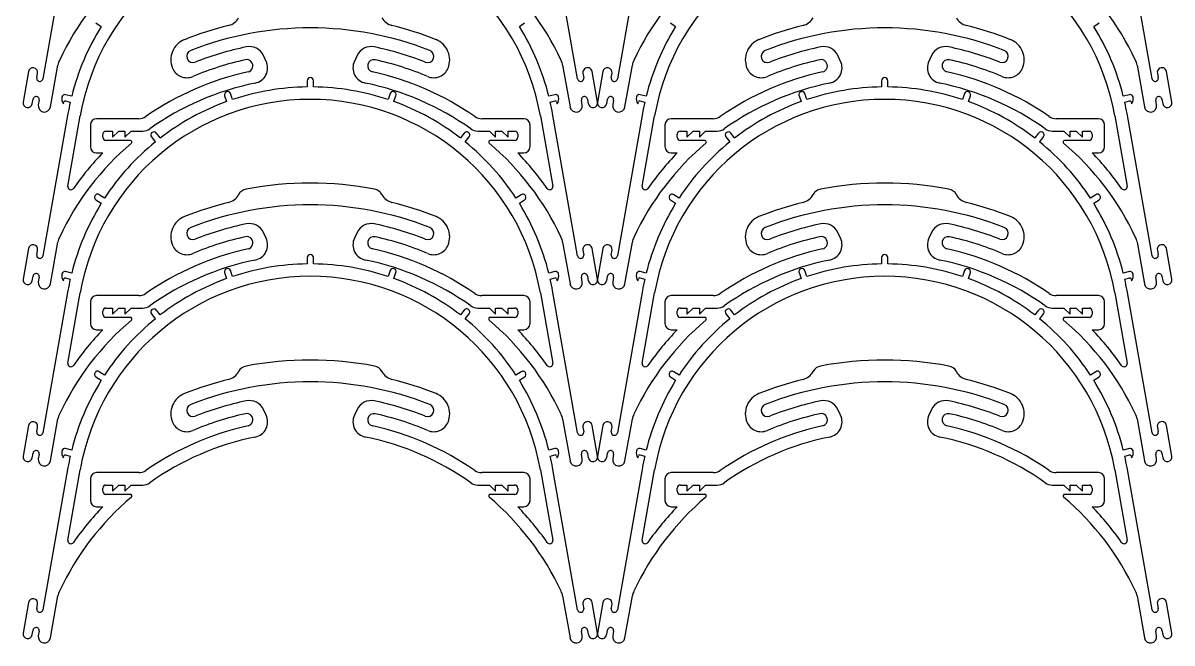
# Model space of a CAD drawing. Header units: millimetres. Extents: x 5 to 375, y 5 to 871.
# Drawn here: x 5.1 to 375.3, y 5.3 to 205 of the extents above; entities that cross this region are included whole.
import ezdxf

# ---------------------------------------------------------------- set-up
doc = ezdxf.new("R2010")
doc.units = ezdxf.units.MM
doc.header["$MEASUREMENT"] = 0

msp = doc.modelspace()

# ---------------------------------------------------------------- linework, layer by layer
at = {"color": 1}
for p, q in [((19.61, 232.85), (11.53, 187.06)), ((183.79, 187.06), (175.71, 232.85)), ((204.66, 232.85), (196.58, 187.06)), ((368.84, 187.06), (360.76, 232.85)), ((28.62, 205.04), (30.31, 203.96)), ((165.01, 203.96), (166.7, 205.04)), ((213.67, 205.04), (215.36, 203.96)), ((350.06, 203.96), (351.75, 205.04)), ((83.45, 192.69), (82.58, 194.55)), ((112.73, 194.55), (111.87, 192.69)), ((268.5, 192.69), (267.63, 194.55)), ((297.78, 194.55), (296.92, 192.69)), ((6.87, 189.4), (5.13, 179.55)), ((9.56, 187.4), (9.82, 188.88)), ((13.99, 177.99), (16.38, 191.5)), ((178.94, 191.5), (181.33, 177.99)), ((185.5, 188.88), (185.76, 187.4)), ((190.19, 179.55), (188.45, 189.4)), ((191.92, 189.4), (190.18, 179.55)), ((194.61, 187.4), (194.87, 188.88)), ((199.04, 177.99), (201.43, 191.5)), ((363.99, 191.5), (366.38, 177.99)), ((370.55, 188.88), (370.81, 187.4)), ((375.24, 179.55), (373.5, 189.4)), ((96.66, 186.46), (96.66, 184.45)), ((98.66, 184.45), (98.66, 186.46)), ((281.71, 186.46), (281.71, 184.45)), ((283.71, 184.45), (283.71, 186.46)), ((20.8, 181.49), (18.85, 181.95)), ((70.05, 181.63), (70.71, 179.73)), ((72.6, 180.39), (71.94, 182.29)), ((123.38, 182.29), (122.72, 180.39)), ((124.61, 179.73), (125.27, 181.63)), ((176.47, 181.95), (174.52, 181.49)), ((205.85, 181.49), (203.9, 181.95)), ((255.1, 181.63), (255.76, 179.73)), ((257.65, 180.39), (256.99, 182.29)), ((308.43, 182.29), (307.77, 180.39)), ((309.66, 179.73), (310.32, 181.63)), ((361.52, 181.95), (359.57, 181.49)), ((8.09, 179.03), (8.35, 180.51)), ((10.32, 180.16), (10.05, 178.69)), ((18.16, 179.03), (18.3, 179.64)), ((18.75, 179.92), (20.34, 179.54)), ((174.98, 179.54), (176.57, 179.92)), ((177.02, 179.64), (177.16, 179.03)), ((185.26, 178.69), (185, 180.16)), ((186.97, 180.51), (187.23, 179.03)), ((193.14, 179.03), (193.4, 180.51)), ((195.37, 180.16), (195.1, 178.69)), ((203.21, 179.03), (203.35, 179.64)), ((203.8, 179.92), (205.39, 179.54)), ((360.03, 179.54), (361.62, 179.92)), ((362.07, 179.64), (362.21, 179.03)), ((370.31, 178.69), (370.05, 180.16)), ((372.02, 180.51), (372.28, 179.03)), ((19.61, 175.85), (11.53, 130.06)), ((19.55, 152.51), (23.55, 175.16)), ((42.41, 174.22), (28.84, 174.22)), ((166.48, 174.22), (152.91, 174.22)), ((171.77, 175.16), (175.77, 152.51)), ((183.79, 130.06), (175.71, 175.85)), ((204.66, 175.85), (196.58, 130.06)), ((204.6, 152.51), (208.6, 175.16)), ((227.46, 174.22), (213.89, 174.22)), ((351.53, 174.22), (337.96, 174.22)), ((356.82, 175.16), (360.82, 152.51)), ((368.84, 130.06), (360.76, 175.85)), ((26.84, 172.22), (26.84, 165.22)), ((168.48, 165.22), (168.48, 172.22)), ((211.89, 172.22), (211.89, 165.22)), ((353.53, 165.22), (353.53, 172.22)), ((30.84, 168.22), (30.84, 169.22)), ((31.84, 170.22), (33.96, 170.22)), ((39.71, 167.22), (31.84, 167.22)), ((33.96, 170.22), (33.96, 168.22)), ((33.96, 168.22), (35.96, 170.22)), ((35.96, 170.22), (37.96, 170.22)), ((37.96, 170.22), (37.96, 168.22)), ((37.96, 168.22), (39.96, 170.22)), ((39.96, 170.22), (43.67, 170.22)), ((46.5, 168.33), (47.74, 166.76)), ((49.31, 168), (48.07, 169.57)), ((147.25, 169.57), (146.01, 168)), ((147.58, 166.76), (148.82, 168.33)), ((151.65, 170.22), (155.36, 170.22)), ((155.36, 170.22), (157.36, 168.22)), ((163.48, 167.22), (155.61, 167.22)), ((157.36, 168.22), (157.36, 170.22)), ((157.36, 170.22), (159.36, 170.22)), ((159.36, 170.22), (161.36, 168.22)), ((161.36, 168.22), (161.36, 170.22)), ((161.36, 170.22), (163.48, 170.22)), ((164.48, 169.22), (164.48, 168.22)), ((215.89, 168.22), (215.89, 169.22)), ((216.89, 170.22), (219.01, 170.22)), ((224.76, 167.22), (216.89, 167.22)), ((219.01, 170.22), (219.01, 168.22)), ((219.01, 168.22), (221.01, 170.22)), ((221.01, 170.22), (223.01, 170.22)), ((223.01, 170.22), (223.01, 168.22)), ((223.01, 168.22), (225.01, 170.22)), ((225.01, 170.22), (228.72, 170.22)), ((231.55, 168.33), (232.79, 166.76)), ((234.36, 168), (233.12, 169.57)), ((332.3, 169.57), (331.06, 168)), ((332.63, 166.76), (333.87, 168.33)), ((336.7, 170.22), (340.41, 170.22)), ((340.41, 170.22), (342.41, 168.22)), ((348.53, 167.22), (340.66, 167.22)), ((342.41, 168.22), (342.41, 170.22)), ((342.41, 170.22), (344.41, 170.22)), ((344.41, 170.22), (346.41, 168.22)), ((346.41, 168.22), (346.41, 170.22)), ((346.41, 170.22), (348.53, 170.22)), ((349.53, 169.22), (349.53, 168.22)), ((28.84, 163.22), (30.84, 163.22)), ((164.48, 163.22), (166.48, 163.22)), ((213.89, 163.22), (215.89, 163.22)), ((349.53, 163.22), (351.53, 163.22)), ((31.39, 148.65), (29.69, 149.73)), ((165.63, 149.73), (163.93, 148.65)), ((216.44, 148.65), (214.74, 149.73)), ((350.68, 149.73), (348.98, 148.65)), ((28.62, 148.04), (30.31, 146.96)), ((165.01, 146.96), (166.7, 148.04)), ((213.67, 148.04), (215.36, 146.96)), ((350.06, 146.96), (351.75, 148.04)), ((83.45, 135.69), (82.58, 137.55)), ((112.73, 137.55), (111.87, 135.69)), ((268.5, 135.69), (267.63, 137.55)), ((297.78, 137.55), (296.92, 135.69)), ((13.99, 120.99), (16.38, 134.5)), ((178.94, 134.5), (181.33, 120.99)), ((199.04, 120.99), (201.43, 134.5)), ((363.99, 134.5), (366.38, 120.99)), ((6.87, 132.4), (5.13, 122.55)), ((9.56, 130.4), (9.82, 131.88)), ((185.5, 131.88), (185.76, 130.4)), ((190.19, 122.55), (188.45, 132.4)), ((191.92, 132.4), (190.18, 122.55)), ((194.61, 130.4), (194.87, 131.88)), ((370.55, 131.88), (370.81, 130.4)), ((375.24, 122.55), (373.5, 132.4)), ((96.66, 129.46), (96.66, 127.45)), ((98.66, 127.45), (98.66, 129.46)), ((281.71, 129.46), (281.71, 127.45)), ((283.71, 127.45), (283.71, 129.46)), ((8.09, 122.03), (8.35, 123.51)), ((10.32, 123.16), (10.05, 121.69)), ((18.16, 122.03), (18.3, 122.64)), ((18.75, 122.92), (20.34, 122.54)), ((20.8, 124.49), (18.85, 124.95)), ((70.05, 124.63), (70.71, 122.73)), ((72.6, 123.39), (71.94, 125.29)), ((123.38, 125.29), (122.72, 123.39)), ((124.61, 122.73), (125.27, 124.63)), ((176.47, 124.95), (174.52, 124.49)), ((174.98, 122.54), (176.57, 122.92)), ((177.02, 122.64), (177.16, 122.03)), ((185.26, 121.69), (185, 123.16)), ((186.97, 123.51), (187.23, 122.03)), ((193.14, 122.03), (193.4, 123.51)), ((195.37, 123.16), (195.1, 121.69)), ((203.21, 122.03), (203.35, 122.64)), ((203.8, 122.92), (205.39, 122.54)), ((205.85, 124.49), (203.9, 124.95)), ((255.1, 124.63), (255.76, 122.73)), ((257.65, 123.39), (256.99, 125.29)), ((308.43, 125.29), (307.77, 123.39)), ((309.66, 122.73), (310.32, 124.63)), ((361.52, 124.95), (359.57, 124.49)), ((360.03, 122.54), (361.62, 122.92)), ((362.07, 122.64), (362.21, 122.03)), ((370.31, 121.69), (370.05, 123.16)), ((372.02, 123.51), (372.28, 122.03)), ((19.61, 118.85), (11.53, 73.06)), ((183.79, 73.06), (175.71, 118.85)), ((204.66, 118.85), (196.58, 73.06)), ((368.84, 73.06), (360.76, 118.85)), ((19.55, 95.51), (23.55, 118.16)), ((26.84, 115.22), (26.84, 108.22)), ((42.41, 117.22), (28.84, 117.22)), ((166.48, 117.22), (152.91, 117.22)), ((168.48, 108.22), (168.48, 115.22)), ((171.77, 118.16), (175.77, 95.51)), ((204.6, 95.51), (208.6, 118.16)), ((211.89, 115.22), (211.89, 108.22)), ((227.46, 117.22), (213.89, 117.22)), ((351.53, 117.22), (337.96, 117.22)), ((353.53, 108.22), (353.53, 115.22)), ((356.82, 118.16), (360.82, 95.51)), ((30.84, 111.22), (30.84, 112.22)), ((31.84, 113.22), (33.96, 113.22)), ((33.96, 113.22), (33.96, 111.22)), ((33.96, 111.22), (35.96, 113.22)), ((35.96, 113.22), (37.96, 113.22)), ((37.96, 113.22), (37.96, 111.22)), ((37.96, 111.22), (39.96, 113.22)), ((39.96, 113.22), (43.67, 113.22)), ((46.5, 111.33), (47.74, 109.76)), ((49.31, 111), (48.07, 112.57)), ((147.25, 112.57), (146.01, 111)), ((147.58, 109.76), (148.82, 111.33)), ((151.65, 113.22), (155.36, 113.22)), ((155.36, 113.22), (157.36, 111.22)), ((157.36, 111.22), (157.36, 113.22)), ((157.36, 113.22), (159.36, 113.22)), ((159.36, 113.22), (161.36, 111.22)), ((161.36, 111.22), (161.36, 113.22)), ((161.36, 113.22), (163.48, 113.22)), ((164.48, 112.22), (164.48, 111.22)), ((215.89, 111.22), (215.89, 112.22)), ((216.89, 113.22), (219.01, 113.22)), ((219.01, 113.22), (219.01, 111.22)), ((219.01, 111.22), (221.01, 113.22)), ((221.01, 113.22), (223.01, 113.22)), ((223.01, 113.22), (223.01, 111.22)), ((223.01, 111.22), (225.01, 113.22)), ((225.01, 113.22), (228.72, 113.22)), ((231.55, 111.33), (232.79, 109.76)), ((234.36, 111), (233.12, 112.57)), ((332.3, 112.57), (331.06, 111)), ((332.63, 109.76), (333.87, 111.33)), ((336.7, 113.22), (340.41, 113.22)), ((340.41, 113.22), (342.41, 111.22)), ((342.41, 111.22), (342.41, 113.22)), ((342.41, 113.22), (344.41, 113.22)), ((344.41, 113.22), (346.41, 111.22)), ((346.41, 111.22), (346.41, 113.22)), ((346.41, 113.22), (348.53, 113.22)), ((349.53, 112.22), (349.53, 111.22)), ((39.71, 110.22), (31.84, 110.22)), ((163.48, 110.22), (155.61, 110.22)), ((224.76, 110.22), (216.89, 110.22)), ((348.53, 110.22), (340.66, 110.22)), ((28.84, 106.22), (30.84, 106.22)), ((164.48, 106.22), (166.48, 106.22)), ((213.89, 106.22), (215.89, 106.22)), ((349.53, 106.22), (351.53, 106.22)), ((31.39, 91.65), (29.69, 92.73)), ((165.63, 92.73), (163.93, 91.65)), ((216.44, 91.65), (214.74, 92.73)), ((350.68, 92.73), (348.98, 91.65)), ((28.62, 91.04), (30.31, 89.96)), ((165.01, 89.96), (166.7, 91.04)), ((213.67, 91.04), (215.36, 89.96)), ((350.06, 89.96), (351.75, 91.04)), ((83.45, 78.69), (82.58, 80.55)), ((112.73, 80.55), (111.87, 78.69)), ((268.5, 78.69), (267.63, 80.55)), ((297.78, 80.55), (296.92, 78.69)), ((6.87, 75.4), (5.13, 65.55)), ((9.56, 73.4), (9.82, 74.88)), ((13.99, 63.99), (16.38, 77.5)), ((178.94, 77.5), (181.33, 63.99)), ((185.5, 74.88), (185.76, 73.4)), ((190.19, 65.55), (188.45, 75.4)), ((191.92, 75.4), (190.18, 65.55)), ((194.61, 73.4), (194.87, 74.88)), ((199.04, 63.99), (201.43, 77.5)), ((363.99, 77.5), (366.38, 63.99)), ((370.55, 74.88), (370.81, 73.4)), ((375.24, 65.55), (373.5, 75.4)), ((20.8, 67.49), (18.85, 67.95)), ((176.47, 67.95), (174.52, 67.49)), ((205.85, 67.49), (203.9, 67.95)), ((361.52, 67.95), (359.57, 67.49)), ((8.09, 65.03), (8.35, 66.51)), ((10.32, 66.16), (10.05, 64.69)), ((18.16, 65.03), (18.3, 65.64)), ((18.75, 65.92), (20.34, 65.54)), ((174.98, 65.54), (176.57, 65.92)), ((177.02, 65.64), (177.16, 65.03)), ((185.26, 64.69), (185, 66.16)), ((186.97, 66.51), (187.23, 65.03)), ((193.14, 65.03), (193.4, 66.51)), ((195.37, 66.16), (195.1, 64.69)), ((203.21, 65.03), (203.35, 65.64)), ((203.8, 65.92), (205.39, 65.54)), ((360.03, 65.54), (361.62, 65.92)), ((362.07, 65.64), (362.21, 65.03)), ((370.31, 64.69), (370.05, 66.16)), ((372.02, 66.51), (372.28, 65.03)), ((19.61, 61.85), (11.53, 16.06)), ((19.55, 38.51), (23.55, 61.16)), ((42.41, 60.22), (28.84, 60.22)), ((166.48, 60.22), (152.91, 60.22)), ((171.77, 61.16), (175.77, 38.51)), ((183.79, 16.06), (175.71, 61.85)), ((204.66, 61.85), (196.58, 16.06)), ((204.6, 38.51), (208.6, 61.16)), ((227.46, 60.22), (213.89, 60.22)), ((351.53, 60.22), (337.96, 60.22)), ((356.82, 61.16), (360.82, 38.51)), ((368.84, 16.06), (360.76, 61.85)), ((26.84, 58.22), (26.84, 51.22)), ((31.84, 56.22), (33.96, 56.22)), ((33.96, 56.22), (33.96, 54.22)), ((33.96, 54.22), (35.96, 56.22)), ((35.96, 56.22), (37.96, 56.22)), ((37.96, 56.22), (37.96, 54.22)), ((37.96, 54.22), (39.96, 56.22)), ((39.96, 56.22), (43.67, 56.22)), ((151.65, 56.22), (155.36, 56.22)), ((155.36, 56.22), (157.36, 54.22)), ((157.36, 54.22), (157.36, 56.22)), ((157.36, 56.22), (159.36, 56.22)), ((159.36, 56.22), (161.36, 54.22)), ((161.36, 54.22), (161.36, 56.22)), ((161.36, 56.22), (163.48, 56.22)), ((168.48, 51.22), (168.48, 58.22)), ((211.89, 58.22), (211.89, 51.22)), ((216.89, 56.22), (219.01, 56.22)), ((219.01, 56.22), (219.01, 54.22)), ((219.01, 54.22), (221.01, 56.22)), ((221.01, 56.22), (223.01, 56.22)), ((223.01, 56.22), (223.01, 54.22)), ((223.01, 54.22), (225.01, 56.22)), ((225.01, 56.22), (228.72, 56.22)), ((336.7, 56.22), (340.41, 56.22)), ((340.41, 56.22), (342.41, 54.22)), ((342.41, 54.22), (342.41, 56.22)), ((342.41, 56.22), (344.41, 56.22)), ((344.41, 56.22), (346.41, 54.22)), ((346.41, 54.22), (346.41, 56.22)), ((346.41, 56.22), (348.53, 56.22)), ((353.53, 51.22), (353.53, 58.22)), ((30.84, 54.22), (30.84, 55.22)), ((39.71, 53.22), (31.84, 53.22)), ((163.48, 53.22), (155.61, 53.22)), ((164.48, 55.22), (164.48, 54.22)), ((215.89, 54.22), (215.89, 55.22)), ((224.76, 53.22), (216.89, 53.22)), ((348.53, 53.22), (340.66, 53.22)), ((349.53, 55.22), (349.53, 54.22)), ((28.84, 49.22), (30.84, 49.22)), ((164.48, 49.22), (166.48, 49.22)), ((213.89, 49.22), (215.89, 49.22)), ((349.53, 49.22), (351.53, 49.22)), ((13.99, 6.99), (16.38, 20.5)), ((178.94, 20.5), (181.33, 6.99)), ((199.04, 6.99), (201.43, 20.5)), ((363.99, 20.5), (366.38, 6.99)), ((6.87, 18.4), (5.13, 8.55)), ((9.56, 16.4), (9.82, 17.88)), ((185.5, 17.88), (185.76, 16.4)), ((190.19, 8.55), (188.45, 18.4)), ((191.92, 18.4), (190.18, 8.55)), ((194.61, 16.4), (194.87, 17.88)), ((370.55, 17.88), (370.81, 16.4)), ((375.24, 8.55), (373.5, 18.4)), ((8.09, 8.03), (8.35, 9.51)), ((10.32, 9.16), (10.05, 7.69)), ((185.26, 7.69), (185, 9.16)), ((186.97, 9.51), (187.23, 8.03)), ((193.14, 8.03), (193.4, 9.51)), ((195.37, 9.16), (195.1, 7.69)), ((370.31, 7.69), (370.05, 9.16)), ((372.02, 9.51), (372.28, 8.03))]:
    msp.add_line(p, q, dxfattribs=at)
for centre, radius, start, end in [((97.66, 162.22), 75.23, 9.9005, 170.0995), ((282.71, 162.22), 75.23, 9.9005, 170.0995), ((97.66, 155.28), 89.18, 130.2509, 154.9771), ((97.66, 155.28), 89.18, 25.0229, 49.7491), ((282.71, 155.28), 89.18, 130.2509, 154.9771), ((282.71, 155.28), 89.18, 25.0229, 49.7491), ((97.66, 162.22), 79.23, 148.2108, 165.9271), ((97.66, 98.28), 109.18, 103.9379, 111.7758), ((70.16, 209.1), 5, 283.9379, 331.9714), ((125.16, 209.1), 5, 208.0286, 256.0621), ((97.66, 98.28), 109.18, 68.2242, 76.0621), ((97.66, 162.22), 79.23, 14.0729, 31.7892), ((282.71, 162.22), 79.23, 148.2108, 165.9271), ((282.71, 98.28), 109.18, 103.9379, 111.7758), ((255.21, 209.1), 5, 283.9379, 331.9714), ((310.21, 209.1), 5, 208.0286, 256.0621), ((282.71, 98.28), 109.18, 68.2242, 76.0621), ((282.71, 162.22), 79.23, 14.0729, 31.7892), ((97.66, 98.28), 105.18, 68.5144, 111.4856), ((282.71, 98.28), 105.18, 68.5144, 111.4856), ((59.75, 193.17), 7, 111.7758, 202.3365), ((97.66, 98.28), 101.18, 101.762, 111.4856), ((78.05, 192.44), 5, 25, 101.762), ((117.27, 192.44), 5, 78.238, 155), ((97.66, 98.28), 101.18, 68.5144, 78.238), ((135.57, 193.17), 7, 337.6635, 68.2242), ((244.8, 193.17), 7, 111.7758, 202.3365), ((282.71, 98.28), 101.18, 101.762, 111.4856), ((263.1, 192.44), 5, 25, 101.762), ((302.32, 192.44), 5, 78.238, 155), ((282.71, 98.28), 101.18, 68.5144, 78.238), ((320.62, 193.17), 7, 337.6635, 68.2242), ((22.29, 190.46), 6, 154.9771, 170), ((59.87, 194.29), 2, 111.4856, 291.4856), ((97.66, 98.28), 97.18, 102.4269, 112.8973), ((77.18, 191.23), 2, 282.4269, 102.4269), ((78.92, 190.58), 5, 281.4756, 25), ((116.4, 190.58), 5, 155, 258.5244), ((118.14, 191.23), 2, 77.5731, 257.5731), ((97.66, 98.28), 97.18, 67.1027, 77.5731), ((135.45, 194.29), 2, 248.5144, 68.5144), ((173.03, 190.46), 6, 10, 25.0229), ((207.34, 190.46), 6, 154.9771, 170), ((244.92, 194.29), 2, 111.4856, 291.4856), ((282.71, 98.28), 97.18, 102.4269, 112.8973), ((262.23, 191.23), 2, 282.4269, 102.4269), ((263.97, 190.58), 5, 281.4756, 25), ((301.45, 190.58), 5, 155, 258.5244), ((303.19, 191.23), 2, 77.5731, 257.5731), ((282.71, 98.28), 97.18, 67.1027, 77.5731), ((320.5, 194.29), 2, 248.5144, 68.5144), ((358.08, 190.46), 6, 10, 25.0229), ((8.34, 189.14), 1.5, 350, 170), ((97.66, 98.28), 93.18, 102.4269, 124.6485), ((57.9, 192.41), 5, 202.3365, 292.8973), ((97.66, 98.28), 93.18, 55.3515, 77.5731), ((137.42, 192.41), 5, 247.1027, 337.6635), ((186.97, 189.14), 1.5, 10, 190), ((193.39, 189.14), 1.5, 350, 170), ((282.71, 98.28), 93.18, 102.4269, 124.6485), ((242.95, 192.41), 5, 202.3365, 292.8973), ((282.71, 98.28), 93.18, 55.3515, 77.5731), ((322.47, 192.41), 5, 247.1027, 337.6635), ((372.02, 189.14), 1.5, 10, 190), ((10.55, 187.23), 1, 169.9996, 349.9997), ((97.66, 98.28), 89.18, 101.4756, 125.4084), ((97.66, 186.46), 1, 0, 180), ((97.66, 98.28), 89.18, 54.5916, 78.5244), ((184.77, 187.23), 1, 190.0003, 10.0004), ((195.6, 187.23), 1, 169.9996, 349.9997), ((282.71, 98.28), 89.18, 101.4756, 125.4084), ((282.71, 186.46), 1, 0, 180), ((282.71, 98.28), 89.18, 54.5916, 78.5244), ((369.82, 187.23), 1, 190.0003, 10.0004), ((18.62, 180.98), 1, 76.6502, 166.6502), ((70.99, 181.96), 1, 19.1625, 199.1625), ((97.66, 105.22), 79.23, 90.7231, 108.4394), ((97.66, 105.22), 79.23, 71.5606, 89.2769), ((124.32, 181.96), 1, 340.8375, 160.8375), ((176.7, 180.98), 1, 13.3498, 103.3498), ((203.67, 180.98), 1, 76.6502, 166.6502), ((256.04, 181.96), 1, 19.1625, 199.1625), ((282.71, 105.22), 79.23, 90.7231, 108.4394), ((282.71, 105.22), 79.23, 71.5606, 89.2769), ((309.37, 181.96), 1, 340.8375, 160.8375), ((361.75, 180.98), 1, 13.3498, 103.3498), ((6.61, 179.29), 1.5, 170, 350), ((9.33, 180.34), 1, 349.9996, 169.9999), ((12.02, 178.34), 2, 170, 350), ((20.08, 180.63), 2.5, 166.6502, 219.7803), ((18.67, 179.56), 0.375, 76.651, 166.6502), ((97.66, 162.22), 79.23, 167.3733, 170.0969), ((97.66, 105.22), 75.23, 9.9005, 170.0995), ((97.66, 105.22), 79.23, 109.8857, 127.602), ((97.66, 105.22), 79.23, 52.398, 70.1143), ((97.66, 162.22), 79.23, 9.9031, 12.6267), ((176.65, 179.56), 0.375, 13.3498, 103.349), ((175.24, 180.63), 2.5, 320.2197, 13.3498), ((183.29, 178.34), 2, 190, 10), ((185.99, 180.34), 1, 10.0001, 190.0004), ((188.71, 179.29), 1.5, 190, 10), ((191.66, 179.29), 1.5, 170, 350), ((194.38, 180.34), 1, 349.9996, 169.9999), ((197.07, 178.34), 2, 170, 350), ((205.13, 180.63), 2.5, 166.6502, 219.7803), ((203.72, 179.56), 0.375, 76.651, 166.6502), ((282.71, 162.22), 79.23, 167.3733, 170.0969), ((282.71, 105.22), 75.23, 9.9005, 170.0995), ((282.71, 105.22), 79.23, 109.8857, 127.602), ((282.71, 105.22), 79.23, 52.398, 70.1143), ((282.71, 162.22), 79.23, 9.9031, 12.6267), ((361.7, 179.56), 0.375, 13.3498, 103.349), ((360.29, 180.63), 2.5, 320.2197, 13.3498), ((368.34, 178.34), 2, 190, 10), ((371.04, 180.34), 1, 10.0001, 190.0004), ((373.76, 179.29), 1.5, 190, 10), ((28.84, 172.22), 2, 90, 180), ((42.41, 178.22), 4, 270, 304.6485), ((152.91, 178.22), 4, 235.3515, 270), ((166.48, 172.22), 2, 0, 90), ((213.89, 172.22), 2, 90, 180), ((227.46, 178.22), 4, 270, 304.6485), ((337.96, 178.22), 4, 235.3515, 270), ((351.53, 172.22), 2, 0, 90), ((43.67, 174.22), 4, 270, 305.4084), ((151.65, 174.22), 4, 234.5916, 270), ((228.72, 174.22), 4, 270, 305.4084), ((336.7, 174.22), 4, 234.5916, 270), ((31.84, 169.22), 1, 90, 180), ((31.84, 168.22), 1, 180, 270), ((97.66, 105.22), 79.23, 129.0482, 146.7645), ((39.71, 166.72), 0.5, 310.2509, 90), ((47.28, 168.95), 1, 38.3251, 218.3251), ((148.04, 168.95), 1, 321.6749, 141.6749), ((97.66, 105.22), 79.23, 33.2355, 50.9518), ((155.61, 166.72), 0.5, 90, 229.7491), ((163.48, 169.22), 1, 0, 90), ((163.48, 168.22), 1, 270, 0), ((216.89, 169.22), 1, 90, 180), ((216.89, 168.22), 1, 180, 270), ((282.71, 105.22), 79.23, 129.0482, 146.7645), ((224.76, 166.72), 0.5, 310.2509, 90), ((232.33, 168.95), 1, 38.3251, 218.3251), ((333.09, 168.95), 1, 321.6749, 141.6749), ((282.71, 105.22), 79.23, 33.2355, 50.9518), ((340.66, 166.72), 0.5, 90, 229.7491), ((348.53, 169.22), 1, 0, 90), ((348.53, 168.22), 1, 270, 0), ((97.66, 98.28), 89.18, 130.2509, 154.9771), ((97.66, 98.28), 93.18, 135.8137, 144.9729), ((28.84, 165.22), 2, 180, 270), ((97.66, 98.28), 89.18, 25.0229, 49.7491), ((97.66, 98.28), 93.18, 35.0271, 44.1863), ((166.48, 165.22), 2, 270, 0), ((282.71, 98.28), 89.18, 130.2509, 154.9771), ((282.71, 98.28), 93.18, 135.8137, 144.9729), ((213.89, 165.22), 2, 180, 270), ((282.71, 98.28), 89.18, 25.0229, 49.7491), ((282.71, 98.28), 93.18, 35.0271, 44.1863), ((351.53, 165.22), 2, 270, 0), ((20.54, 152.33), 1, 170, 324.9729), ((97.66, 41.28), 112.18, 79.3958, 100.6042), ((174.78, 152.33), 1, 215.0271, 10), ((205.59, 152.33), 1, 170, 324.9729), ((282.71, 41.28), 112.18, 79.3958, 100.6042), ((359.83, 152.33), 1, 215.0271, 10), ((29.16, 148.89), 1, 57.4876, 237.4876), ((70.16, 152.1), 5, 283.9379, 331.9714), ((77.66, 148.1), 3.5, 100.6044, 151.9714), ((117.66, 148.1), 3.5, 28.0286, 79.3958), ((125.16, 152.1), 5, 208.0286, 256.0621), ((166.16, 148.89), 1, 302.5124, 122.5124), ((214.21, 148.89), 1, 57.4876, 237.4876), ((255.21, 152.1), 5, 283.9379, 331.9714), ((262.71, 148.1), 3.5, 100.6044, 151.9714), ((302.71, 148.1), 3.5, 28.0286, 79.3958), ((310.21, 152.1), 5, 208.0286, 256.0621), ((351.21, 148.89), 1, 302.5124, 122.5124), ((97.66, 105.22), 79.23, 148.2108, 165.9271), ((97.66, 41.28), 109.18, 103.9379, 111.7758), ((97.66, 41.28), 105.18, 68.5144, 111.4856), ((97.66, 41.28), 109.18, 68.2242, 76.0621), ((97.66, 105.22), 79.23, 14.0729, 31.7892), ((282.71, 105.22), 79.23, 148.2108, 165.9271), ((282.71, 41.28), 109.18, 103.9379, 111.7758), ((282.71, 41.28), 105.18, 68.5144, 111.4856), ((282.71, 41.28), 109.18, 68.2242, 76.0621), ((282.71, 105.22), 79.23, 14.0729, 31.7892), ((59.75, 136.17), 7, 111.7758, 202.3365), ((135.57, 136.17), 7, 337.6635, 68.2242), ((244.8, 136.17), 7, 111.7758, 202.3365), ((320.62, 136.17), 7, 337.6635, 68.2242), ((59.87, 137.29), 2, 111.4856, 291.4856), ((97.66, 41.28), 101.18, 101.762, 111.4856), ((78.05, 135.44), 5, 25, 101.762), ((117.27, 135.44), 5, 78.238, 155), ((97.66, 41.28), 101.18, 68.5144, 78.238), ((135.45, 137.29), 2, 248.5144, 68.5144), ((244.92, 137.29), 2, 111.4856, 291.4856), ((282.71, 41.28), 101.18, 101.762, 111.4856), ((263.1, 135.44), 5, 25, 101.762), ((302.32, 135.44), 5, 78.238, 155), ((282.71, 41.28), 101.18, 68.5144, 78.238), ((320.5, 137.29), 2, 248.5144, 68.5144), ((8.34, 132.14), 1.5, 350, 170), ((22.29, 133.46), 6, 154.9771, 170), ((57.9, 135.41), 5, 202.3365, 292.8973), ((97.66, 41.28), 97.18, 102.4269, 112.8973), ((77.18, 134.23), 2, 282.4269, 102.4269), ((78.92, 133.58), 5, 281.4756, 25), ((116.4, 133.58), 5, 155, 258.5244), ((118.14, 134.23), 2, 77.5731, 257.5731), ((97.66, 41.28), 97.18, 67.1027, 77.5731), ((137.42, 135.41), 5, 247.1027, 337.6635), ((173.03, 133.46), 6, 10, 25.0229), ((186.97, 132.14), 1.5, 10, 190), ((193.39, 132.14), 1.5, 350, 170), ((207.34, 133.46), 6, 154.9771, 170), ((242.95, 135.41), 5, 202.3365, 292.8973), ((282.71, 41.28), 97.18, 102.4269, 112.8973), ((262.23, 134.23), 2, 282.4269, 102.4269), ((263.97, 133.58), 5, 281.4756, 25), ((301.45, 133.58), 5, 155, 258.5244), ((303.19, 134.23), 2, 77.5731, 257.5731), ((282.71, 41.28), 97.18, 67.1027, 77.5731), ((322.47, 135.41), 5, 247.1027, 337.6635), ((358.08, 133.46), 6, 10, 25.0229), ((372.02, 132.14), 1.5, 10, 190), ((10.55, 130.23), 1, 169.9996, 349.9997), ((97.66, 41.28), 93.18, 102.4269, 124.6485), ((97.66, 129.46), 1, 0, 180), ((97.66, 41.28), 93.18, 55.3515, 77.5731), ((184.77, 130.23), 1, 190.0003, 10.0004), ((195.6, 130.23), 1, 169.9996, 349.9997), ((282.71, 41.28), 93.18, 102.4269, 124.6485), ((282.71, 129.46), 1, 0, 180), ((282.71, 41.28), 93.18, 55.3515, 77.5731), ((369.82, 130.23), 1, 190.0003, 10.0004), ((97.66, 41.28), 89.18, 101.4756, 125.4084), ((70.99, 124.96), 1, 19.1625, 199.1625), ((97.66, 48.22), 79.23, 90.7231, 108.4394), ((97.66, 48.22), 79.23, 71.5606, 89.2769), ((97.66, 41.28), 89.18, 54.5916, 78.5244), ((124.32, 124.96), 1, 340.8375, 160.8375), ((282.71, 41.28), 89.18, 101.4756, 125.4084), ((256.04, 124.96), 1, 19.1625, 199.1625), ((282.71, 48.22), 79.23, 90.7231, 108.4394), ((282.71, 48.22), 79.23, 71.5606, 89.2769), ((282.71, 41.28), 89.18, 54.5916, 78.5244), ((309.37, 124.96), 1, 340.8375, 160.8375), ((6.61, 122.29), 1.5, 170, 350), ((9.33, 123.34), 1, 349.9996, 169.9999), ((20.08, 123.63), 2.5, 166.6502, 219.7803), ((18.62, 123.98), 1, 76.6502, 166.6502), ((18.67, 122.56), 0.375, 76.651, 166.6502), ((97.66, 105.22), 79.23, 167.3733, 170.0969), ((97.66, 48.22), 75.23, 9.9005, 170.0995), ((97.66, 48.22), 79.23, 109.8857, 127.602), ((97.66, 48.22), 79.23, 52.398, 70.1143), ((97.66, 105.22), 79.23, 9.9031, 12.6267), ((176.7, 123.98), 1, 13.3498, 103.3498), ((176.65, 122.56), 0.375, 13.3498, 103.349), ((175.24, 123.63), 2.5, 320.2197, 13.3498), ((185.99, 123.34), 1, 10.0001, 190.0004), ((188.71, 122.29), 1.5, 190, 10), ((191.66, 122.29), 1.5, 170, 350), ((194.38, 123.34), 1, 349.9996, 169.9999), ((205.13, 123.63), 2.5, 166.6502, 219.7803), ((203.67, 123.98), 1, 76.6502, 166.6502), ((203.72, 122.56), 0.375, 76.651, 166.6502), ((282.71, 105.22), 79.23, 167.3733, 170.0969), ((282.71, 48.22), 75.23, 9.9005, 170.0995), ((282.71, 48.22), 79.23, 109.8857, 127.602), ((282.71, 48.22), 79.23, 52.398, 70.1143), ((282.71, 105.22), 79.23, 9.9031, 12.6267), ((361.75, 123.98), 1, 13.3498, 103.3498), ((361.7, 122.56), 0.375, 13.3498, 103.349), ((360.29, 123.63), 2.5, 320.2197, 13.3498), ((371.04, 123.34), 1, 10.0001, 190.0004), ((373.76, 122.29), 1.5, 190, 10), ((12.02, 121.34), 2, 170, 350), ((183.29, 121.34), 2, 190, 10), ((197.07, 121.34), 2, 170, 350), ((368.34, 121.34), 2, 190, 10), ((28.84, 115.22), 2, 90, 180), ((42.41, 121.22), 4, 270, 304.6485), ((152.91, 121.22), 4, 235.3515, 270), ((166.48, 115.22), 2, 0, 90), ((213.89, 115.22), 2, 90, 180), ((227.46, 121.22), 4, 270, 304.6485), ((337.96, 121.22), 4, 235.3515, 270), ((351.53, 115.22), 2, 0, 90), ((31.84, 112.22), 1, 90, 180), ((31.84, 111.22), 1, 180, 270), ((43.67, 117.22), 4, 270, 305.4084), ((47.28, 111.95), 1, 38.3251, 218.3251), ((148.04, 111.95), 1, 321.6749, 141.6749), ((151.65, 117.22), 4, 234.5916, 270), ((163.48, 112.22), 1, 0, 90), ((163.48, 111.22), 1, 270, 0), ((216.89, 112.22), 1, 90, 180), ((216.89, 111.22), 1, 180, 270), ((228.72, 117.22), 4, 270, 305.4084), ((232.33, 111.95), 1, 38.3251, 218.3251), ((333.09, 111.95), 1, 321.6749, 141.6749), ((336.7, 117.22), 4, 234.5916, 270), ((348.53, 112.22), 1, 0, 90), ((348.53, 111.22), 1, 270, 0), ((97.66, 41.28), 89.18, 130.2509, 154.9771), ((28.84, 108.22), 2, 180, 270), ((97.66, 48.22), 79.23, 129.0482, 146.7645), ((39.71, 109.72), 0.5, 310.2509, 90), ((97.66, 48.22), 79.23, 33.2355, 50.9518), ((155.61, 109.72), 0.5, 90, 229.7491), ((97.66, 41.28), 89.18, 25.0229, 49.7491), ((166.48, 108.22), 2, 270, 0), ((282.71, 41.28), 89.18, 130.2509, 154.9771), ((213.89, 108.22), 2, 180, 270), ((282.71, 48.22), 79.23, 129.0482, 146.7645), ((224.76, 109.72), 0.5, 310.2509, 90), ((282.71, 48.22), 79.23, 33.2355, 50.9518), ((340.66, 109.72), 0.5, 90, 229.7491), ((282.71, 41.28), 89.18, 25.0229, 49.7491), ((351.53, 108.22), 2, 270, 0), ((97.66, 41.28), 93.18, 135.8137, 144.9729), ((97.66, 41.28), 93.18, 35.0271, 44.1863), ((282.71, 41.28), 93.18, 135.8137, 144.9729), ((282.71, 41.28), 93.18, 35.0271, 44.1863), ((97.66, -15.72), 112.18, 79.3958, 100.6042), ((282.71, -15.72), 112.18, 79.3958, 100.6042), ((20.54, 95.33), 1, 170, 324.9729), ((29.16, 91.89), 1, 57.4876, 237.4876), ((70.16, 95.1), 5, 283.9379, 331.9714), ((77.66, 91.1), 3.5, 100.6044, 151.9714), ((117.66, 91.1), 3.5, 28.0286, 79.3958), ((125.16, 95.1), 5, 208.0286, 256.0621), ((166.16, 91.89), 1, 302.5124, 122.5124), ((174.78, 95.33), 1, 215.0271, 10), ((205.59, 95.33), 1, 170, 324.9729), ((214.21, 91.89), 1, 57.4876, 237.4876), ((255.21, 95.1), 5, 283.9379, 331.9714), ((262.71, 91.1), 3.5, 100.6044, 151.9714), ((302.71, 91.1), 3.5, 28.0286, 79.3958), ((310.21, 95.1), 5, 208.0286, 256.0621), ((351.21, 91.89), 1, 302.5124, 122.5124), ((359.83, 95.33), 1, 215.0271, 10), ((97.66, 48.22), 79.23, 148.2108, 165.9271), ((97.66, -15.72), 109.18, 103.9379, 111.7758), ((97.66, -15.72), 105.18, 68.5144, 111.4856), ((97.66, -15.72), 109.18, 68.2242, 76.0621), ((97.66, 48.22), 79.23, 14.0729, 31.7892), ((282.71, 48.22), 79.23, 148.2108, 165.9271), ((282.71, -15.72), 109.18, 103.9379, 111.7758), ((282.71, -15.72), 105.18, 68.5144, 111.4856), ((282.71, -15.72), 109.18, 68.2242, 76.0621), ((282.71, 48.22), 79.23, 14.0729, 31.7892), ((59.75, 79.17), 7, 111.7758, 202.3365), ((135.57, 79.17), 7, 337.6635, 68.2242), ((244.8, 79.17), 7, 111.7758, 202.3365), ((320.62, 79.17), 7, 337.6635, 68.2242), ((59.87, 80.29), 2, 111.4856, 291.4856), ((97.66, -15.72), 101.18, 101.762, 111.4856), ((78.05, 78.44), 5, 25, 101.762), ((117.27, 78.44), 5, 78.238, 155), ((97.66, -15.72), 101.18, 68.5144, 78.238), ((135.45, 80.29), 2, 248.5144, 68.5144), ((244.92, 80.29), 2, 111.4856, 291.4856), ((282.71, -15.72), 101.18, 101.762, 111.4856), ((263.1, 78.44), 5, 25, 101.762), ((302.32, 78.44), 5, 78.238, 155), ((282.71, -15.72), 101.18, 68.5144, 78.238), ((320.5, 80.29), 2, 248.5144, 68.5144), ((22.29, 76.46), 6, 154.9771, 170), ((97.66, -15.72), 97.18, 102.4269, 112.8973), ((77.18, 77.23), 2, 282.4269, 102.4269), ((78.92, 76.58), 5, 281.4756, 25), ((116.4, 76.58), 5, 155, 258.5244), ((118.14, 77.23), 2, 77.5731, 257.5731), ((97.66, -15.72), 97.18, 67.1027, 77.5731), ((173.03, 76.46), 6, 10, 25.0229), ((207.34, 76.46), 6, 154.9771, 170), ((282.71, -15.72), 97.18, 102.4269, 112.8973), ((262.23, 77.23), 2, 282.4269, 102.4269), ((263.97, 76.58), 5, 281.4756, 25), ((301.45, 76.58), 5, 155, 258.5244), ((303.19, 77.23), 2, 77.5731, 257.5731), ((282.71, -15.72), 97.18, 67.1027, 77.5731), ((358.08, 76.46), 6, 10, 25.0229), ((8.34, 75.14), 1.5, 350, 170), ((97.66, -15.72), 93.18, 102.4269, 124.6485), ((57.9, 78.41), 5, 202.3365, 292.8973), ((97.66, -15.72), 93.18, 55.3515, 77.5731), ((137.42, 78.41), 5, 247.1027, 337.6635), ((186.97, 75.14), 1.5, 10, 190), ((193.39, 75.14), 1.5, 350, 170), ((282.71, -15.72), 93.18, 102.4269, 124.6485), ((242.95, 78.41), 5, 202.3365, 292.8973), ((282.71, -15.72), 93.18, 55.3515, 77.5731), ((322.47, 78.41), 5, 247.1027, 337.6635), ((372.02, 75.14), 1.5, 10, 190), ((10.55, 73.23), 1, 169.9996, 349.9997), ((97.66, -15.72), 89.18, 101.4756, 125.4084), ((97.66, -15.72), 89.18, 54.5916, 78.5244), ((184.77, 73.23), 1, 190.0003, 10.0004), ((195.6, 73.23), 1, 169.9996, 349.9997), ((282.71, -15.72), 89.18, 101.4756, 125.4084), ((282.71, -15.72), 89.18, 54.5916, 78.5244), ((369.82, 73.23), 1, 190.0003, 10.0004), ((9.33, 66.34), 1, 349.9996, 169.9999), ((20.08, 66.63), 2.5, 166.6502, 219.7803), ((18.62, 66.98), 1, 76.6502, 166.6502), ((176.7, 66.98), 1, 13.3498, 103.3498), ((175.24, 66.63), 2.5, 320.2197, 13.3498), ((185.99, 66.34), 1, 10.0001, 190.0004), ((194.38, 66.34), 1, 349.9996, 169.9999), ((205.13, 66.63), 2.5, 166.6502, 219.7803), ((203.67, 66.98), 1, 76.6502, 166.6502), ((361.75, 66.98), 1, 13.3498, 103.3498), ((360.29, 66.63), 2.5, 320.2197, 13.3498), ((371.04, 66.34), 1, 10.0001, 190.0004), ((6.61, 65.29), 1.5, 170, 350), ((12.02, 64.34), 2, 170, 350), ((18.67, 65.56), 0.375, 76.651, 166.6502), ((97.66, 48.22), 79.23, 167.3733, 170.0969), ((97.66, 48.22), 79.23, 9.9031, 12.6267), ((176.65, 65.56), 0.375, 13.3498, 103.349), ((183.29, 64.34), 2, 190, 10), ((188.71, 65.29), 1.5, 190, 10), ((191.66, 65.29), 1.5, 170, 350), ((197.07, 64.34), 2, 170, 350), ((203.72, 65.56), 0.375, 76.651, 166.6502), ((282.71, 48.22), 79.23, 167.3733, 170.0969), ((282.71, 48.22), 79.23, 9.9031, 12.6267), ((361.7, 65.56), 0.375, 13.3498, 103.349), ((368.34, 64.34), 2, 190, 10), ((373.76, 65.29), 1.5, 190, 10), ((28.84, 58.22), 2, 90, 180), ((42.41, 64.22), 4, 270, 304.6485), ((152.91, 64.22), 4, 235.3515, 270), ((166.48, 58.22), 2, 0, 90), ((213.89, 58.22), 2, 90, 180), ((227.46, 64.22), 4, 270, 304.6485), ((337.96, 64.22), 4, 235.3515, 270), ((351.53, 58.22), 2, 0, 90), ((31.84, 55.22), 1, 90, 180), ((43.67, 60.22), 4, 270, 305.4084), ((151.65, 60.22), 4, 234.5916, 270), ((163.48, 55.22), 1, 0, 90), ((216.89, 55.22), 1, 90, 180), ((228.72, 60.22), 4, 270, 305.4084), ((336.7, 60.22), 4, 234.5916, 270), ((348.53, 55.22), 1, 0, 90), ((97.66, -15.72), 89.18, 130.2509, 154.9771), ((31.84, 54.22), 1, 180, 270), ((39.71, 52.72), 0.5, 310.2509, 90), ((155.61, 52.72), 0.5, 90, 229.7491), ((97.66, -15.72), 89.18, 25.0229, 49.7491), ((163.48, 54.22), 1, 270, 0), ((282.71, -15.72), 89.18, 130.2509, 154.9771), ((216.89, 54.22), 1, 180, 270), ((224.76, 52.72), 0.5, 310.2509, 90), ((340.66, 52.72), 0.5, 90, 229.7491), ((282.71, -15.72), 89.18, 25.0229, 49.7491), ((348.53, 54.22), 1, 270, 0), ((97.66, -15.72), 93.18, 135.8137, 144.9729), ((28.84, 51.22), 2, 180, 270), ((97.66, -15.72), 93.18, 35.0271, 44.1863), ((166.48, 51.22), 2, 270, 0), ((282.71, -15.72), 93.18, 135.8137, 144.9729), ((213.89, 51.22), 2, 180, 270), ((282.71, -15.72), 93.18, 35.0271, 44.1863), ((351.53, 51.22), 2, 270, 0), ((20.54, 38.33), 1, 170, 324.9729), ((174.78, 38.33), 1, 215.0271, 10), ((205.59, 38.33), 1, 170, 324.9729), ((359.83, 38.33), 1, 215.0271, 10), ((8.34, 18.14), 1.5, 350, 170), ((22.29, 19.46), 6, 154.9771, 170), ((173.03, 19.46), 6, 10, 25.0229), ((186.97, 18.14), 1.5, 10, 190), ((193.39, 18.14), 1.5, 350, 170), ((207.34, 19.46), 6, 154.9771, 170), ((358.08, 19.46), 6, 10, 25.0229), ((372.02, 18.14), 1.5, 10, 190), ((10.55, 16.23), 1, 169.9996, 349.9997), ((184.77, 16.23), 1, 190.0003, 10.0004), ((195.6, 16.23), 1, 169.9996, 349.9997), ((369.82, 16.23), 1, 190.0003, 10.0004), ((6.61, 8.29), 1.5, 170, 350), ((9.33, 9.34), 1, 349.9996, 169.9999), ((12.02, 7.34), 2, 170, 350), ((183.29, 7.34), 2, 190, 10), ((185.99, 9.34), 1, 10.0001, 190.0004), ((188.71, 8.29), 1.5, 190, 10), ((191.66, 8.29), 1.5, 170, 350), ((194.38, 9.34), 1, 349.9996, 169.9999), ((197.07, 7.34), 2, 170, 350), ((368.34, 7.34), 2, 190, 10), ((371.04, 9.34), 1, 10.0001, 190.0004), ((373.76, 8.29), 1.5, 190, 10)]:
    msp.add_arc(centre, radius, start, end, dxfattribs=at)

doc.saveas('drawing.dxf')
